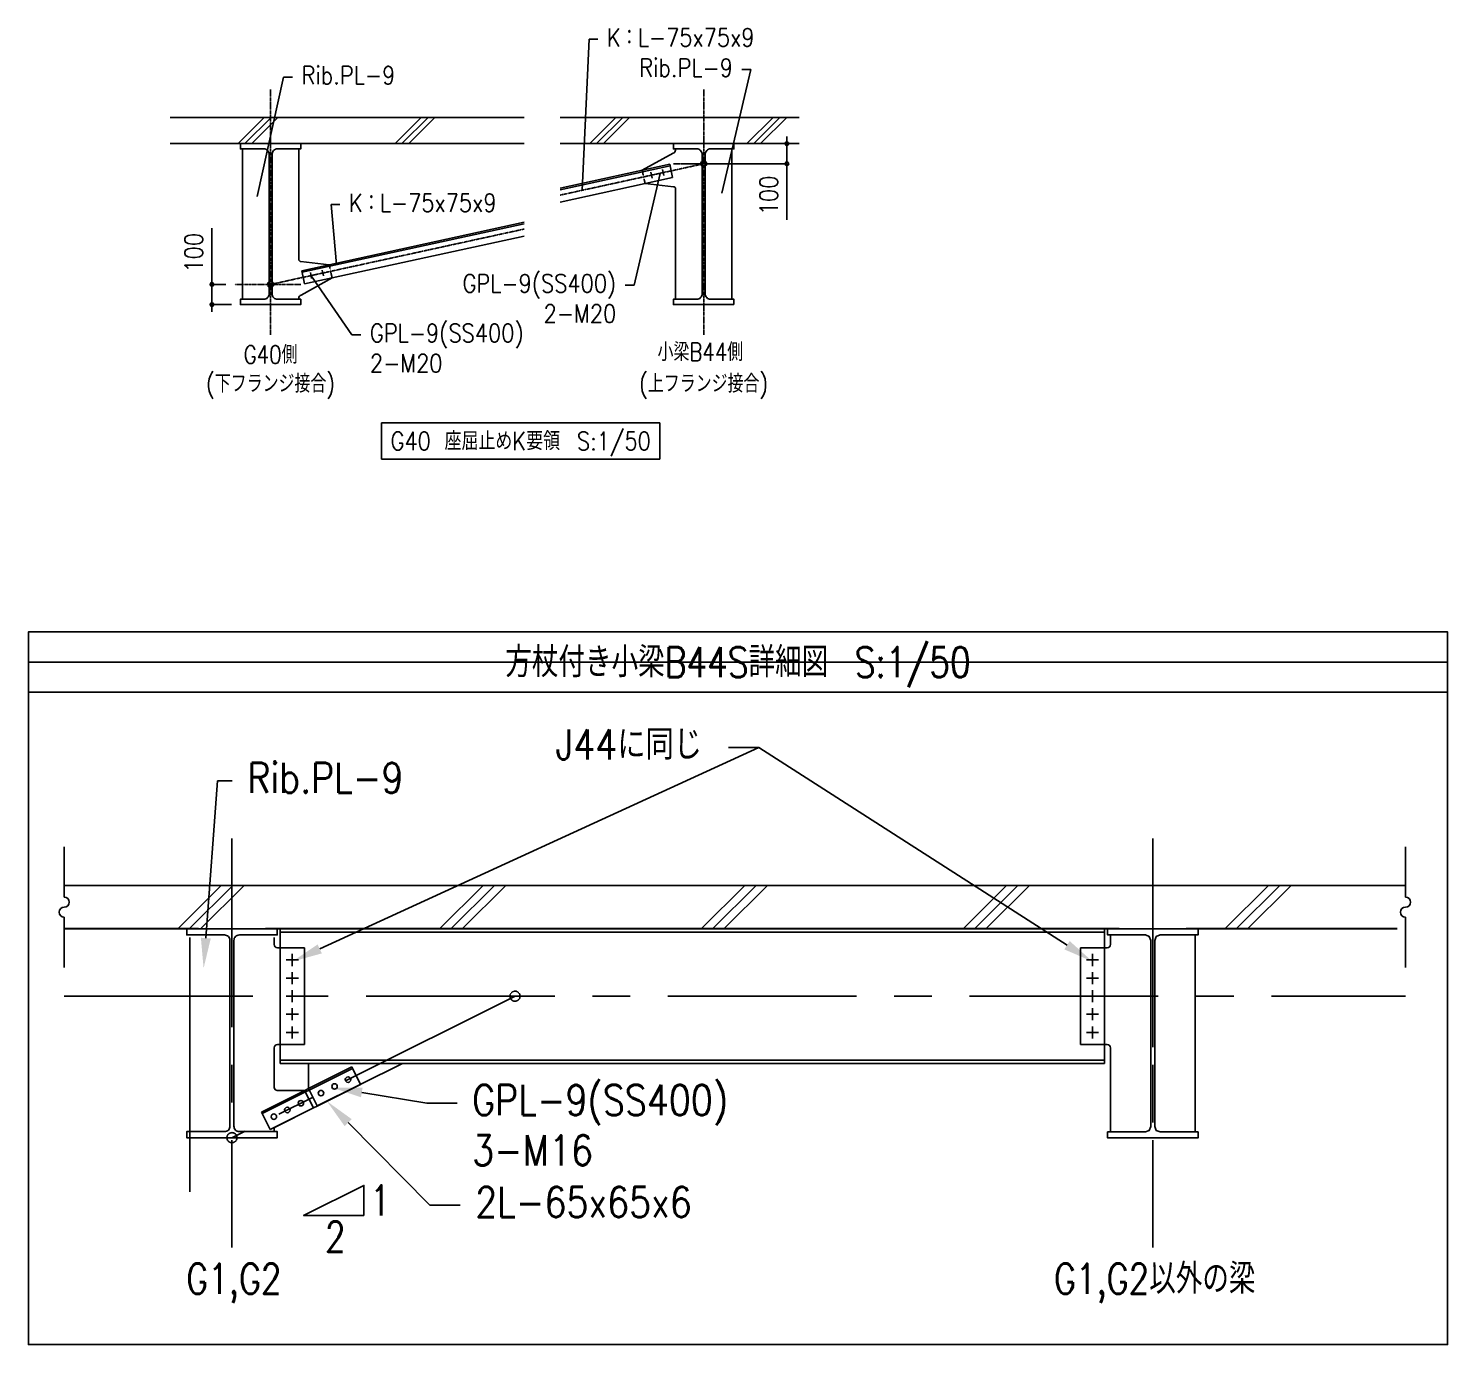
# Model space of a CAD drawing. Extents: x -668440 to 810000, y -1678500 to 210463.
# Drawn here: x -80888 to -33859, y -596569 to -552935 of the extents above; entities that cross this region are included whole.
import ezdxf
from ezdxf import colors
from ezdxf.entities.mleader import LeaderData, LeaderLine
from ezdxf.enums import TextEntityAlignment as Align
from ezdxf.math import Vec2, Vec3

# ---------------------------------------------------------------- set-up
doc = ezdxf.new("R2010")
doc.units = 0
doc.header["$MEASUREMENT"] = 0
for name, pattern in [('CENTER', [2, 1.25, -0.25, 0.25, -0.25]), ('DASHED', [0.75, 0.5, -0.25]), ('DASHED2', [0.375, 0.25, -0.125])]:
    doc.linetypes.add(name, pattern=pattern)
doc.layers.get('0').update_dxf_attribs({"color": 3, "linetype": 'CONTINUOUS'})
doc.layers.get('Defpoints').update_dxf_attribs({"color": 251, "linetype": 'CONTINUOUS'})
for name, color, linetype in [('2024年11月27日修正箇所マーク', 4, 'CONTINUOUS'), ('RC床', 7, 'CONTINUOUS'), ('Sプレート', 1, 'CONTINUOUS'), ('Sプレート文字', 1, 'CONTINUOUS'), ('Sボルト', 2, 'CONTINUOUS'), ('S二次部材', 6, 'CONTINUOUS'), ('S二次部材文字', 6, 'CONTINUOUS'), ('S大梁', 4, 'CONTINUOUS'), ('S大梁文字', 4, 'CONTINUOUS'), ('s小梁', 7, 'CONTINUOUS'), ('s小梁文字', 7, 'CONTINUOUS'), ('S柱', 4, 'CONTINUOUS'), ('寸法', 3, 'CONTINUOUS'), ('注記', 3, 'CONTINUOUS'), ('通り芯', 3, 'CENTER')]:
    doc.layers.add(name, color=color, linetype=linetype)
doc.styles.add('DRACAD', font='txt', dxfattribs={"width": 0.85, "bigfont": 'extfont2'})
doc.dimstyles.new('MYDIM', dxfattribs={"dimtxt": 120, "dimasz": 20, "dimexe": 1.25, "dimexo": 50, "dimgap": 50, "dimtad": 1, "dimdec": 4, "dimdsep": 46, "dimtxsty": 'DRACAD', "dimblk": 'ORIGIN', "dimcen": 2.5, "dimadec": 0, "dimazin": 0, "dimtfac": 1, "dimtdec": 4, "dimtmove": 0, "dimatfit": 3, "dimfxl": 1, "dimtolj": 1, "dimtzin": 0, "dimarcsym": 0})

# ---------------------------------------------------------------- blocks, each defined once
blk = doc.blocks.new('_ORIGIN')
at = {"color": 0, "linetype": 'ByBlock', "lineweight": -2}
blk.add_line((0, 0), (-1, 0), dxfattribs=at)
blk.add_circle((0, 0), 0.5, dxfattribs=at)
blk = doc.blocks.new('*D10019')
at = {"layer": 'Defpoints', "color": 0}
for p in [(-20576.6, -606422.5), (-20673.8, -606533.6), (-20568.6, -606533.6)]:
    blk.add_point(p, dxfattribs=at)
at = {"layer": '寸法', "color": 0, "lineweight": -2}
for p, q in [((-20568.6, -606402.5), (-20568.6, -606382.5)), ((-20568.6, -606422.5), (-20568.6, -606533.6)), ((-20526.6, -606422.5), (-20567.3, -606422.5)), ((-20623.8, -606533.6), (-20567.3, -606533.6)), ((-20568.6, -606553.6), (-20568.6, -606843.6))]:
    blk.add_line(p, q, dxfattribs=at)
at = {"layer": '寸法', "color": 0, "linetype": 'ByBlock', "lineweight": -2, "xscale": 20, "yscale": 20, "zscale": 20}
for p, rotation in [((-20568.6, -606422.5), 270), ((-20568.6, -606533.6), 90)]:
    blk.add_blockref('_ORIGIN', p, dxfattribs=dict(at, rotation=rotation))
at = {"layer": '寸法', "color": 0, "insert": (-20668.6, -606708.6), "char_height": 100, "attachment_point": 5, "rotation": 90, "style": 'DRACAD'}
blk.add_mtext('\\A1;100', dxfattribs=at)
blk = doc.blocks.new('*D10020')
at = {"layer": 'Defpoints', "color": 0}
for p in [(-23744, -607200.2), (-23617, -607200.2), (-23586.4, -607311.3)]:
    blk.add_point(p, dxfattribs=at)
at = {"layer": '寸法', "color": 0, "lineweight": -2}
for p, q in [((-23744, -607180.2), (-23744, -606890.2)), ((-23667, -607200.2), (-23745.3, -607200.2)), ((-23744, -607311.3), (-23744, -607200.2)), ((-23636.4, -607311.3), (-23745.3, -607311.3)), ((-23744, -607331.3), (-23744, -607351.3))]:
    blk.add_line(p, q, dxfattribs=at)
at = {"layer": '寸法', "color": 0, "linetype": 'ByBlock', "lineweight": -2, "xscale": 20, "yscale": 20, "zscale": 20}
for p, rotation in [((-23744, -607200.2), 270), ((-23744, -607311.3), 90)]:
    blk.add_blockref('_ORIGIN', p, dxfattribs=dict(at, rotation=rotation))
at = {"layer": '寸法', "color": 0, "insert": (-23844, -607025.2), "char_height": 100, "attachment_point": 5, "rotation": 90, "style": 'DRACAD'}
blk.add_mtext('\\A1;100', dxfattribs=at)
blk = doc.blocks.new('B44S詳細図')
at = {"layer": 'Defpoints'}
blk.add_line((171315.3, -730798.6), (176018.1, -730798.6), dxfattribs=at)
at = {"layer": 'RC床'}
for p, q in [((171434.2, -731577.6), (171434.2, -731410.9)), ((175878.7, -731577.6), (175878.7, -731410.9)), ((171434.2, -731538.7), (175878.7, -731538.7)), ((171954.5, -731538.7), (171810.1, -731683.1)), ((171992.3, -731538.7), (171847.8, -731683.1)), ((172030, -731538.7), (171885.5, -731683.1)), ((172821.9, -731538.7), (172677.5, -731683.1)), ((172859.6, -731538.7), (172715.2, -731683.1)), ((172897.4, -731538.7), (172752.9, -731683.1)), ((173689.3, -731538.7), (173544.9, -731683.1)), ((173727, -731538.7), (173582.6, -731683.1)), ((173764.7, -731538.7), (173620.3, -731683.1)), ((174556.7, -731538.7), (174412.3, -731683.1)), ((174594.4, -731538.7), (174450, -731683.1)), ((174632.1, -731538.7), (174487.7, -731683.1)), ((175424.1, -731538.7), (175279.6, -731683.1)), ((175461.8, -731538.7), (175317.4, -731683.1)), ((175499.5, -731538.7), (175355.1, -731683.1)), ((171434.2, -731644.2), (171434.2, -731810.9)), ((175878.7, -731644.2), (175878.7, -731810.9)), ((171878.7, -731681.8), (171434.2, -731681.8)), ((171878.7, -731683.1), (171434.2, -731683.1)), ((172100.9, -731681.8), (174930, -731681.8)), ((172100.9, -731683.1), (174930, -731683.1)), ((175152.2, -731681.8), (175850.9, -731681.8)), ((175152.2, -731683.1), (175850.9, -731683.1))]:
    blk.add_line(p, q, dxfattribs=at)
for centre, start, end in [((171434.2, -731627.6), 90, 270), ((171434.2, -731594.2), 270, 90), ((175878.7, -731627.6), 90, 270), ((175878.7, -731594.2), 270, 90)]:
    blk.add_arc(centre, 16.7, start, end, dxfattribs=at)
at = {"layer": 'Sプレート'}
for p, q in [((171849.8, -731712), (171849.8, -732555.1)), ((172129.8, -731711.1), (172129.8, -731735)), ((174901.1, -731703.1), (174901.1, -731735)), ((175181.1, -731703.1), (175181.1, -732356.1)), ((175181.1, -731703.1), (175181.1, -732356.1)), ((172140.9, -731746.1), (172229.8, -731746.1)), ((172229.8, -732066.1), (172229.8, -731746.1)), ((174890, -731746.1), (174801.1, -731746.1)), ((174801.1, -732066.1), (174801.1, -731746.1)), ((172129.8, -732077.2), (172129.8, -732208.4)), ((172140.9, -732066.1), (172229.8, -732066.1)), ((174890, -732066.1), (174801.1, -732066.1)), ((174901.1, -732077.2), (174901.1, -732356.1)), ((174901.1, -732077.2), (174901.1, -732356.1)), ((172243.6, -732211.9), (172243.6, -732129.1)), ((172272.6, -732270), (172554.5, -732129.1)), ((172230.5, -732218.4), (172139.8, -732218.4)), ((172259.6, -732276.6), (172135.3, -732338.7)), ((172129.8, -732347.6), (172129.8, -732355.1))]:
    blk.add_line(p, q, dxfattribs=at)
at = {"layer": 'Sプレート', "linetype": 'DASHED', "ltscale": 1000}
for p, q in [((172230.5, -732218.4), (172259.6, -732276.6)), ((172243.6, -732211.9), (172272.6, -732270))]:
    blk.add_line(p, q, dxfattribs=at)
at = {"layer": 'Sプレート'}
for centre, radius, start, end in [((172140.9, -731735), 11.1, 180, 270), ((174890, -731735), 11.1, 270, 0), ((172140.9, -732077.2), 11.1, 90, 180), ((174890, -732077.2), 11.1, 0, 90), ((172139.8, -732208.4), 10, 180, 270), ((172139.8, -732347.6), 10, 116.5651, 180)]:
    blk.add_arc(centre, radius, start, end, dxfattribs=at)
at = {"layer": 'Sボルト'}
for p, q in [((172169.8, -731786.1), (172209.8, -731786.1)), ((172189.8, -731806.1), (172189.8, -731766.1)), ((174861.1, -731786.1), (174821.1, -731786.1)), ((174841.1, -731806.1), (174841.1, -731766.1)), ((172169.8, -731846.1), (172209.8, -731846.1)), ((172189.8, -731866.1), (172189.8, -731826.1)), ((174861.1, -731846.1), (174821.1, -731846.1)), ((174841.1, -731866.1), (174841.1, -731826.1)), ((172189.8, -731886.1), (172189.8, -731926.1)), ((174841.1, -731886.1), (174841.1, -731926.1)), ((172169.8, -731906.1), (172209.8, -731906.1)), ((172189.8, -731946.1), (172189.8, -731986.1)), ((174861.1, -731906.1), (174821.1, -731906.1)), ((174841.1, -731946.1), (174841.1, -731986.1)), ((172169.8, -731966.1), (172209.8, -731966.1)), ((174861.1, -731966.1), (174821.1, -731966.1)), ((172169.8, -732026.1), (172209.8, -732026.1)), ((172189.8, -732006.1), (172189.8, -732046.1)), ((174861.1, -732026.1), (174821.1, -732026.1)), ((174841.1, -732006.1), (174841.1, -732046.1))]:
    blk.add_line(p, q, dxfattribs=at)
at = {"layer": 'S二次部材'}
for p, q in [((172386.7, -732140.3), (172087.4, -732290)), ((172389.4, -732145.7), (172090.1, -732295.4)), ((172386.7, -732140.3), (172415.7, -732198.5)), ((172415.7, -732198.5), (172116.5, -732348.1)), ((172087.4, -732290), (172116.5, -732348.1))]:
    blk.add_line(p, q, dxfattribs=at)
for centre in [(172374.4, -732182.8), (172284.9, -732227.5), (172329.7, -732205.2), (172173.5, -732283.3), (172218.2, -732260.9), (172128.7, -732305.6)]:
    blk.add_circle(centre, 9, dxfattribs=at)
at = {"layer": 'S大梁'}
blk.add_lwpolyline([(174891.1, -732356.1), (175016.6, -732356.1), (175029.3, -732350.8), (175034.6, -732338.1), (175034.6, -731721.1), (175029.3, -731708.4), (175016.6, -731703.1), (174891.1, -731703.1), (174891.1, -731683.1), (175191.1, -731683.1), (175191.1, -731703.1), (175065.6, -731703.1), (175052.9, -731708.4), (175047.6, -731721.1), (175047.6, -732338.1), (175052.9, -732350.8), (175065.6, -732356.1), (175191.1, -732356.1), (175191.1, -732376.1), (174891.1, -732376.1)], close=True, dxfattribs=at)
at = {"layer": 's小梁'}
for p, q in [((172149.8, -731751.1), (172149.8, -731683.1)), ((172149.8, -731683.1), (174881.1, -731683.1)), ((172149.8, -731694.1), (174881.1, -731694.1)), ((174881.1, -731751.1), (174881.1, -731683.1)), ((172149.8, -732129.1), (172149.8, -732011.1)), ((174881.1, -732129.1), (174881.1, -732011.1))]:
    blk.add_line(p, q, dxfattribs=at)
at = {"layer": 's小梁', "linetype": 'DASHED', "ltscale": 1000}
for p, q in [((172149.8, -731751.1), (172149.8, -732011.1)), ((174881.1, -731751.1), (174881.1, -732011.1))]:
    blk.add_line(p, q, dxfattribs=at)
at = {"layer": 's小梁'}
for points in [[(174881.1, -732118.1), (172149.8, -732118.1)], [(174881.1, -732129.1), (172149.8, -732129.1)]]:
    blk.add_lwpolyline(points, dxfattribs=at)
at = {"layer": 'S柱'}
blk.add_lwpolyline([(172139.8, -731683.1), (172139.8, -731703.1), (172014.3, -731703.1, 0.414214), (171996.3, -731721.1), (171996.3, -732337.1, 0.414214), (172014.3, -732355.1), (172139.8, -732355.1), (172139.8, -732375.1), (171839.8, -732375.1), (171839.8, -732355.1), (171965.3, -732355.1, 0.414214), (171983.3, -732337.1), (171983.3, -731721.1, 0.414214), (171965.3, -731703.1), (171839.8, -731703.1), (171839.8, -731683.1)], format="xyb", close=True, dxfattribs=at)
at = {"layer": '注記'}
for points in [[(171315.3, -730898.6), (176018.1, -730898.6), (176018.1, -730698.6), (171315.3, -730698.6)], [(171315.3, -730898.6), (176018.1, -730898.6), (176018.1, -733061.1), (171315.3, -733061.1)], [(172427.1, -732633.3), (172427.1, -732533.3), (172227.1, -732633.3)]]:
    blk.add_lwpolyline(points, close=True, dxfattribs=at)
at = {"layer": '通り芯', "linetype": 'CENTER', "ltscale": 500}
for p, q in [((171989.8, -731383.7), (171989.8, -732738.7)), ((175041.1, -731383.7), (175041.1, -732738.7)), ((175041.1, -731449.8), (175041.1, -732460.9)), ((171434.2, -731906.1), (175878.7, -731906.1)), ((172927.8, -731906.1), (171989.8, -732375.1))]:
    blk.add_line(p, q, dxfattribs=at)
at = {"layer": '通り芯'}
for centre in [(172927.8, -731906.1), (171989.8, -732375.1)]:
    blk.add_circle(centre, 16.7, dxfattribs=at)
at = {"layer": 'S大梁文字', "style": 'DRACAD', "width": 0.8}
for s, p in [('G1,G2', (171996.4, -732892.6)), ('G1,G2以外の梁', (175047.7, -732892.6))]:
    blk.add_text(s, height=100, dxfattribs=at).set_placement(p, align=Align.CENTER)
at = {"layer": '注記', "style": 'DRACAD', "width": 0.8}
blk.add_text('方杖付き小梁B44S詳細図\u3000S:1/50', height=100, dxfattribs=at).set_placement((173666.7, -730798.6), align=Align.MIDDLE_CENTER)
blk.add_text('1', height=100, dxfattribs=at).set_placement((172447.1, -732583.3), align=Align.MIDDLE_LEFT)
blk.add_text('2', height=100, dxfattribs=at).set_placement((172332.2, -732653.3), align=Align.TOP_CENTER)
at = {"layer": 'Sプレート文字'}
ml = blk.add_multileader_mtext('Standard', dxfattribs=at)
ml.set_content('J44に同じ', style='DRACAD')
ml.set_leader_properties(color=256)
ml.build(insert=Vec2(0, 0))
ml.multileader.update_dxf_attribs({"dogleg_length": 100, "arrow_head_size": 100})
ctx = ml.context
ctx.base_point, ctx.char_height, ctx.arrow_head_size, ctx.landing_gap_size, ctx.plane_origin = Vec3(173012.9, -731081.8), 100, 100, 50, Vec3(195322.8, -118745.9)
notes = []
notes.append((ctx, [(1, (1, 1, 0), (173735.6, -731081.8), (-1, 0), 100, [(0, [(172189.8, -731791.1)], 0, []), (1, [(174841.1, -731791.1)], 0, [])])]))
ctx.mtext.insert = Vec3(173062.9, -731021.8)
ml = blk.add_multileader_mtext('Standard', dxfattribs=at)
ml.set_content('Rib.PL-9', style='DRACAD')
ml.set_leader_properties(color=256)
ml.build(insert=Vec2(0, 0))
ml.multileader.update_dxf_attribs({"dogleg_length": 100, "arrow_head_size": 100})
ctx = ml.context
ctx.base_point, ctx.char_height, ctx.arrow_head_size, ctx.landing_gap_size, ctx.plane_origin = Vec3(171990.9, -731192.1), 100, 100, 50, Vec3(194859.6, -120256.3)
notes.append((ctx, [(0, (1, 1, 0), (171941.5, -731192.1), (1, 0), 49.4, [(0, [(171895.9, -731813.3)], 0, [])])]))
ctx.mtext.insert = Vec3(172040.9, -731132.1)
ml = blk.add_multileader_mtext('Standard', dxfattribs=at)
ml.set_content('GPL-9(SS400)\\P3-M16', style='DRACAD')
ml.set_leader_properties(color=256)
ml.build(insert=Vec2(0, 0))
ml.multileader.update_dxf_attribs({"dogleg_length": 100, "arrow_head_size": 100})
ctx = ml.context
ctx.base_point, ctx.char_height, ctx.arrow_head_size, ctx.landing_gap_size, ctx.plane_origin = Vec3(172735.6, -732260.3), 100, 100, 50, Vec3(195409.6, -119822.4)
notes.append((ctx, [(0, (1, 1, 0), (172635.6, -732260.3), (1, 0), 100, [(0, [(172321.5, -732209)], 0, [])])]))
ctx.mtext.insert = Vec3(172785.6, -732200.3)
at = {"layer": 'S二次部材文字'}
ml = blk.add_multileader_mtext('Standard', dxfattribs=at)
ml.set_content('2L-65x65x6', style='DRACAD')
ml.set_leader_properties(color=256)
ml.build(insert=Vec2(0, 0))
ml.multileader.update_dxf_attribs({"dogleg_length": 100, "arrow_head_size": 100})
ctx = ml.context
ctx.base_point, ctx.char_height, ctx.arrow_head_size, ctx.landing_gap_size, ctx.plane_origin = Vec3(172746, -732598.6), 100, 100, 50, Vec3(195265.9, -120062.8)
notes.append((ctx, [(0, (1, 1, 0), (172646, -732598.6), (1, 0), 100, [(0, [(172304.4, -732254.2)], 0, [])])]))
ctx.mtext.insert = Vec3(172796, -732538.6)
for ctx, leaders in notes:
    for number, flags, end, landing, length, lines in leaders:
        leader = LeaderData()
        leader.index, (leader.has_last_leader_line, leader.has_dogleg_vector, leader.attachment_direction) = number, flags
        leader.last_leader_point, leader.dogleg_vector, leader.dogleg_length = Vec3(end), Vec3(landing), length
        for number, points, colour, breaks in lines:
            line = LeaderLine()
            line.index, line.vertices, line.color, line.breaks = number, Vec3.list(points), colors.encode_raw_color(colour), breaks
            leader.lines.append(line)
        ctx.leaders.append(leader)
blk = doc.blocks.new('横座屈補剛')
at = {"layer": 'RC床'}
for p, q in [((-23975.3283, -606278.01623), (-22020.13895, -606278.01623)), ((-23455.02946, -606278.01623), (-23599.4739, -606422.46067)), ((-23417.31709, -606278.01623), (-23561.76154, -606422.46067)), ((-23379.60473, -606278.01623), (-23524.04918, -606422.46067)), ((-22587.64514, -606278.01623), (-22732.08958, -606422.46067)), ((-22549.93278, -606278.01623), (-22694.37722, -606422.46067)), ((-22512.22041, -606278.01623), (-22656.66486, -606422.46067)), ((-21819.98638, -606278.01623), (-20499.96, -606278.01623)), ((-21512.45991, -606278.01623), (-21656.90435, -606422.46067)), ((-21474.74754, -606278.01623), (-21619.19199, -606422.46067)), ((-21437.03518, -606278.01623), (-21581.47963, -606422.46067)), ((-20645.07559, -606278.01623), (-20789.52003, -606422.46067)), ((-20607.36323, -606278.01623), (-20751.80767, -606422.46067)), ((-20569.65086, -606278.01623), (-20714.09531, -606422.46067)), ((-23530.88385, -606421.12734), (-23975.3283, -606421.12734)), ((-23530.88385, -606422.46067), (-23975.3283, -606422.46067)), ((-23308.66163, -606421.12734), (-22020.13895, -606421.12734)), ((-23308.66163, -606422.46067), (-22020.13895, -606422.46067)), ((-21819.98638, -606421.12734), (-21139.1852, -606421.12734)), ((-21819.98638, -606422.46067), (-21139.1852, -606422.46067)), ((-20916.96298, -606421.12734), (-20499.96, -606421.12734)), ((-20916.96298, -606422.46067), (-20499.96, -606422.46067))]:
    blk.add_line(p, q, dxfattribs=at)
at = {"layer": 'Sプレート'}
for p, q in [((-23575.3283, -606451.34956), (-23575.3283, -607282.46067)), ((-23264.21719, -606451.34956), (-23264.21719, -607062.40106)), ((-21367.68156, -606569.3871), (-21197.26643, -606474.45587)), ((-21183.62965, -606458.06692), (-21183.62965, -606451.34956)), ((-20872.51854, -607282.46067), (-20872.51854, -606451.34956)), ((-21351.67266, -606642.65862), (-21194.74076, -606660.29806)), ((-21183.62965, -607282.46067), (-21183.62965, -606671.40917)), ((-23096.17417, -607091.15161), (-23253.10607, -607073.51217)), ((-23080.16527, -607164.42313), (-23250.58041, -607259.35436)), ((-23264.21719, -607275.7433), (-23264.21719, -607282.46067))]:
    blk.add_line(p, q, dxfattribs=at)
at = {"layer": 'Sプレート', "linetype": 'DASHED2'}
for p, q in [((-21367.68156, -606569.3871), (-21351.67266, -606642.65862)), ((-23080.16527, -607164.42313), (-23096.17417, -607091.15161))]:
    blk.add_line(p, q, dxfattribs=at)
at = {"layer": 'Sプレート'}
for centre, radius, start, end in [((-21200.29632, -606458.06692), 16.66667, 280.474234827, 0), ((-21194.74076, -606671.40917), 11.11111, 0, 90), ((-23253.10607, -607062.40106), 11.11111, 180, 270), ((-23247.55052, -607275.7433), 16.66667, 100.474234828, 180)]:
    blk.add_arc(centre, radius, start, end, dxfattribs=at)
at = {"layer": 'Sボルト'}
for p, q in [((-21319.81449, -606580.25355), (-21312.69942, -606612.81866)), ((-21234.84416, -606578.74843), (-21267.40928, -606585.8635)), ((-21254.68425, -606566.02341), (-21247.56919, -606598.58853)), ((-21299.9744, -606592.97857), (-21332.53951, -606600.09364)), ((-23193.16258, -607167.78682), (-23200.27765, -607135.2217)), ((-23147.87244, -607140.83166), (-23115.30732, -607133.71659)), ((-23128.03235, -607153.55668), (-23135.14741, -607120.99157)), ((-23213.00268, -607155.06179), (-23180.43756, -607147.94673))]:
    blk.add_line(p, q, dxfattribs=at)
at = {"layer": 'S二次部材'}
for p, q in [((-21215.71101, -606536.18345), (-21819.98638, -606668.21)), ((-21213.78994, -606544.97604), (-21819.98638, -606677.42231)), ((-21199.70211, -606609.45497), (-21215.71101, -606536.18345)), ((-21819.98638, -606744.97926), (-21199.70211, -606609.45497)), ((-22020.13895, -606856.05148), (-23248.14472, -607124.35526)), ((-22020.13895, -606865.26379), (-23246.22366, -607133.14784)), ((-23232.13582, -607197.62678), (-22020.13895, -606932.82074)), ((-23248.14472, -607124.35526), (-23232.13582, -607197.62678))]:
    blk.add_line(p, q, dxfattribs=at)
at = {"layer": 'S大梁'}
blk.add_lwpolyline([(-23586.43941, -606422.46067), (-23253.10607, -606422.46067), (-23253.10607, -606451.34956), (-23380.88385, -606451.34956, 0.4142135624), (-23411.99496, -606482.46067), (-23411.99496, -607251.34956, 0.4142135624), (-23380.88385, -607282.46067), (-23253.10607, -607282.46067), (-23253.10607, -607311.34956), (-23586.43941, -607311.34956), (-23586.43941, -607282.46067), (-23458.66163, -607282.46067, 0.4142135624), (-23427.55052, -607251.34956), (-23427.55052, -606482.46067, 0.4142135624), (-23458.66163, -606451.34956), (-23586.43941, -606451.34956)], format="xyb", close=True, dxfattribs=at)
at = {"layer": 's小梁'}
blk.add_lwpolyline([(-20861.40743, -607311.34956), (-21194.74076, -607311.34956), (-21194.74076, -607282.46067), (-21066.96298, -607282.46067, 0.4142135624), (-21035.85187, -607251.34956), (-21035.85187, -606482.46067, 0.4142135624), (-21066.96298, -606451.34956), (-21194.74076, -606451.34956), (-21194.74076, -606422.46067), (-20861.40743, -606422.46067), (-20861.40743, -606451.34956), (-20989.1852, -606451.34956, 0.4142135624), (-21020.29632, -606482.46067), (-21020.29632, -607251.34956, 0.4142135624), (-20989.1852, -607282.46067), (-20861.40743, -607282.46067)], format="xyb", close=True, dxfattribs=at)
at = {"layer": '寸法'}
blk.add_line((-21153.00236, -606533.57178), (-20568.59683, -606533.57178), dxfattribs=at)
at = {"layer": '通り芯', "linetype": 'CENTER'}
for p, q in [((-23419.77274, -606123.05306), (-23419.77274, -607478.01623)), ((-21028.07409, -606123.05306), (-21028.07409, -607478.01623)), ((-21819.98638, -606706.59463), (-21028.07409, -606533.57178)), ((-21194.74076, -606533.57178), (-20830.85187, -606533.57178)), ((-23419.77274, -607200.23845), (-22020.13895, -606894.43611)), ((-23253.10607, -607200.23845), (-23616.99496, -607200.23845))]:
    blk.add_line(p, q, dxfattribs=at)
at = {"layer": '通り芯'}
for centre in [(-21028.07409, -606533.57178), (-23419.77274, -607200.23845)]:
    blk.add_circle(centre, 16.66667, dxfattribs=at)
at = {"insert": (-22756.89181, -608015.52776), "char_height": 100, "attachment_point": 1, "style": 'DRACAD', "bg_fill": 16, "box_fill_scale": 1.5, "bg_fill_color": 257, "bg_fill_transparency": 0}
blk.add_mtext('G40 座屈止めK要領\u3000S:1/50', dxfattribs=at)
at = {"layer": 'S大梁文字', "style": 'DRACAD', "width": 0.8}
for s, p in [('G40側', (-23419.77274, -607637.79734)), ('(下フランジ接合)', (-23419.77274, -607798.24828)), ('(上フランジ接合)', (-21028.07409, -607798.24828))]:
    blk.add_text(s, height=100, dxfattribs=at).set_placement(p, align=Align.CENTER)
at = {"layer": 's小梁文字', "style": 'DRACAD', "width": 0.8}
blk.add_text('小梁B44側', height=100, dxfattribs=at).set_placement((-21046.29068, -607623.17998), align=Align.CENTER)
at = {"layer": '寸法'}
for base, p1, p2, angle, picture, middle in [((-20568.59683, -606533.57178), (-20576.57837, -606422.46067), (-20673.80059, -606533.57178), 90, '*D10019', (-20668.59683, -606708.57178)), ((-23744.00885, -607200.23845), (-23586.43941, -607311.34956), (-23616.99496, -607200.23845), 270, '*D10020', (-23844.00885, -607025.23845))]:
    dim = blk.add_linear_dim(base=base, p1=p1, p2=p2, angle=angle, text='100', dimstyle='MYDIM', override={"dimtxt": 100}, dxfattribs=at)
    dim.commit()
    dim.dimension.update_dxf_attribs({"geometry": picture, "text_midpoint": middle})
at = {"layer": 'Sプレート文字'}
ml = blk.add_multileader_mtext('Standard', dxfattribs=at)
ml.set_content('K：L-75x75x9', style='DRACAD')
ml.set_leader_properties(color=256)
ml.build(insert=Vec2(0, 0))
ml.multileader.update_dxf_attribs({"dogleg_length": 100, "arrow_head_size": 1})
ctx = ml.context
ctx.base_point, ctx.char_height, ctx.arrow_head_size, ctx.landing_gap_size, ctx.plane_origin = Vec3(-21611.85279, -605845.541), 100, 1, 50, Vec3(1901.8756, 6120.28221)
notes = []
notes.append((ctx, [(0, (1, 1, 0), (-21661.25436, -605845.541), (1, 0), 49.40157, [(0, [(-21699.82055, -606680.33991)], 0, [])])]))
ctx.mtext.insert = Vec3(-21561.85279, -605785.541)
ml = blk.add_multileader_mtext('Standard', dxfattribs=at)
ml.set_content('Rib.PL-9', style='DRACAD')
ml.set_leader_properties(color=256)
ml.build(insert=Vec2(0, 0))
ml.multileader.update_dxf_attribs({"dogleg_length": 100, "arrow_head_size": 1})
ctx = ml.context
ctx.base_point, ctx.char_height, ctx.arrow_head_size, ctx.landing_gap_size, ctx.plane_origin = Vec3(-21454.83118, -606013.05306), 100, 1, 50, Vec3(2946.04535, 3864.47615)
ctx.text_align_type = 2
notes.append((ctx, [(0, (1, 1, 0), (-20767.09628, -606013.05306), (-1, 0), 49.40157, [(0, [(-20927.60924, -606696.90294)], 0, [])])]))
ctx.mtext.insert, ctx.mtext.alignment = Vec3(-20866.49785, -605953.05306), 3
ml = blk.add_multileader_mtext('Standard', dxfattribs=at)
ml.set_content('Rib.PL-9', style='DRACAD')
ml.set_leader_properties(color=256)
ml.build(insert=Vec2(0, 0))
ml.multileader.update_dxf_attribs({"dogleg_length": 100, "arrow_head_size": 1})
ctx = ml.context
ctx.base_point, ctx.char_height, ctx.arrow_head_size, ctx.landing_gap_size, ctx.plane_origin = Vec3(-23298.65579, -606054.66457), 100, 1, 50, Vec3(-549.92741, 5076.15864)
notes.append((ctx, [(0, (1, 1, 0), (-23348.05736, -606054.66457), (1, 0), 49.40157, [(0, [(-23493.58199, -606715.22044)], 0, [])])]))
ctx.mtext.insert = Vec3(-23248.65579, -605994.66457)
ml = blk.add_multileader_mtext('Standard', dxfattribs=at)
ml.set_content('GPL-9(SS400)\\P2-M20', style='DRACAD')
ml.set_leader_properties(color=256)
ml.build(insert=Vec2(0, 0))
ml.multileader.update_dxf_attribs({"dogleg_length": 100, "arrow_head_size": 1})
ctx = ml.context
ctx.base_point, ctx.char_height, ctx.arrow_head_size, ctx.landing_gap_size, ctx.plane_origin = Vec3(-22467.67221, -607204.6441), 100, 1, 50, Vec3(1285.46359, 5041.17911)
ctx.text_align_type = 2
notes.append((ctx, [(0, (1, 1, 0), (-21411.60397, -607204.6441), (-1, 0), 49.40157, [(0, [(-21267.40928, -606585.8635)], 0, [])])]))
ctx.mtext.insert, ctx.mtext.alignment = Vec3(-21511.00554, -607144.6441), 3
ml = blk.add_multileader_mtext('Standard', dxfattribs=at)
ml.set_content('K：L-75x75x9', style='DRACAD')
ml.set_leader_properties(color=256)
ml.build(insert=Vec2(0, 0))
ml.multileader.update_dxf_attribs({"dogleg_length": 100, "arrow_head_size": 1})
ctx = ml.context
ctx.base_point, ctx.char_height, ctx.arrow_head_size, ctx.landing_gap_size, ctx.plane_origin = Vec3(-23036.69813, -606759.21478), 100, 1, 50, Vec3(477.03025, 5416.60843)
notes.append((ctx, [(0, (1, 1, 0), (-23086.0997, -606759.21478), (1, 0), 49.40157, [(0, [(-23056.39352, -607091.67235)], 0, [])])]))
ctx.mtext.insert = Vec3(-22986.69813, -606699.21478)
ml = blk.add_multileader_mtext('Standard', dxfattribs=at)
ml.set_content('GPL-9(SS400)\\P2-M20', style='DRACAD')
ml.set_leader_properties(color=256)
ml.build(insert=Vec2(0, 0))
ml.multileader.update_dxf_attribs({"dogleg_length": 100, "arrow_head_size": 1})
ctx = ml.context
ctx.base_point, ctx.char_height, ctx.arrow_head_size, ctx.landing_gap_size, ctx.plane_origin = Vec3(-22921.02541, -607478.81279), 100, 1, 50, Vec3(502.70298, 4597.01042)
notes.append((ctx, [(0, (1, 1, 0), (-22970.42698, -607478.81279), (1, 0), 49.40157, [(0, [(-23196.72012, -607151.50426)], 0, [])])]))
ctx.mtext.insert = Vec3(-22871.02541, -607418.81279)
for ctx, leaders in notes:
    for number, flags, end, landing, length, lines in leaders:
        leader = LeaderData()
        leader.index, (leader.has_last_leader_line, leader.has_dogleg_vector, leader.attachment_direction) = number, flags
        leader.last_leader_point, leader.dogleg_vector, leader.dogleg_length = Vec3(end), Vec3(landing), length
        for number, points, colour, breaks in lines:
            line = LeaderLine()
            line.index, line.vertices, line.color, line.breaks = number, Vec3.list(points), colors.encode_raw_color(colour), breaks
            leader.lines.append(line)
        ctx.leaders.append(leader)

msp = doc.modelspace()

# ---------------------------------------------------------------- block references
at = {"layer": '2024年11月27日修正箇所マーク', "xscale": 10, "yscale": 10, "zscale": 10}
msp.add_blockref('B44S詳細図', (-1794040.3, 6734042.8), dxfattribs=at)
at = {"layer": 'RC床', "xscale": 6, "yscale": 6, "zscale": 6}
msp.add_blockref('横座屈補剛', (67657.5, 3081777.9), dxfattribs=at)

doc.saveas('drawing.dxf')
